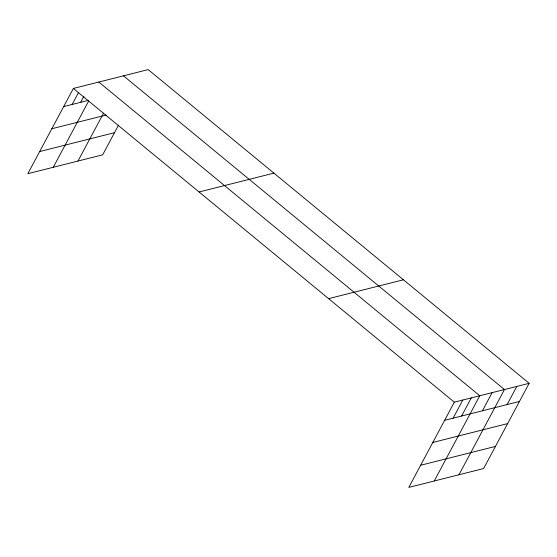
<?xml version="1.0" encoding="UTF-8"?>
<svg xmlns="http://www.w3.org/2000/svg" width="557" height="557" viewBox="0 0 557 557"><rect width="100%" height="100%" fill="white"/><g stroke="black" fill="none" stroke-linecap="round" stroke-linejoin="round"><path stroke-width="0.84" d="M529.15 383.313L454.324 402.175L408.817 487.403L483.643 468.541L529.15 383.313L148.183 69.597L73.357 88.459L27.85 173.687L102.676 154.825L118.557 125.081M72.152 104.458L78.607 92.365M80.633 102.321L83.863 96.277M53.291 167.274L88.716 100.921M77.98 161.05L103.56 113.148M453.12 418.175L462.804 400.037M461.6 416.037L471.285 397.9M434.258 480.99L479.765 395.762L98.798 82.046M482.425 410.788L492.109 392.65M458.954 474.766L504.461 389.538L123.487 75.822M507.121 404.57L516.805 386.426M63.672 106.596L88.34 100.378M51.85 128.737L106.095 115.062M39.672 151.546L114.498 132.684M199.079 191.984L273.898 173.123M328.609 298.649L403.428 279.788M444.639 420.312L519.465 401.458M432.817 442.453L507.643 423.592M420.639 465.262L495.465 446.408M73.357 88.459L454.324 402.175"/></g></svg>
